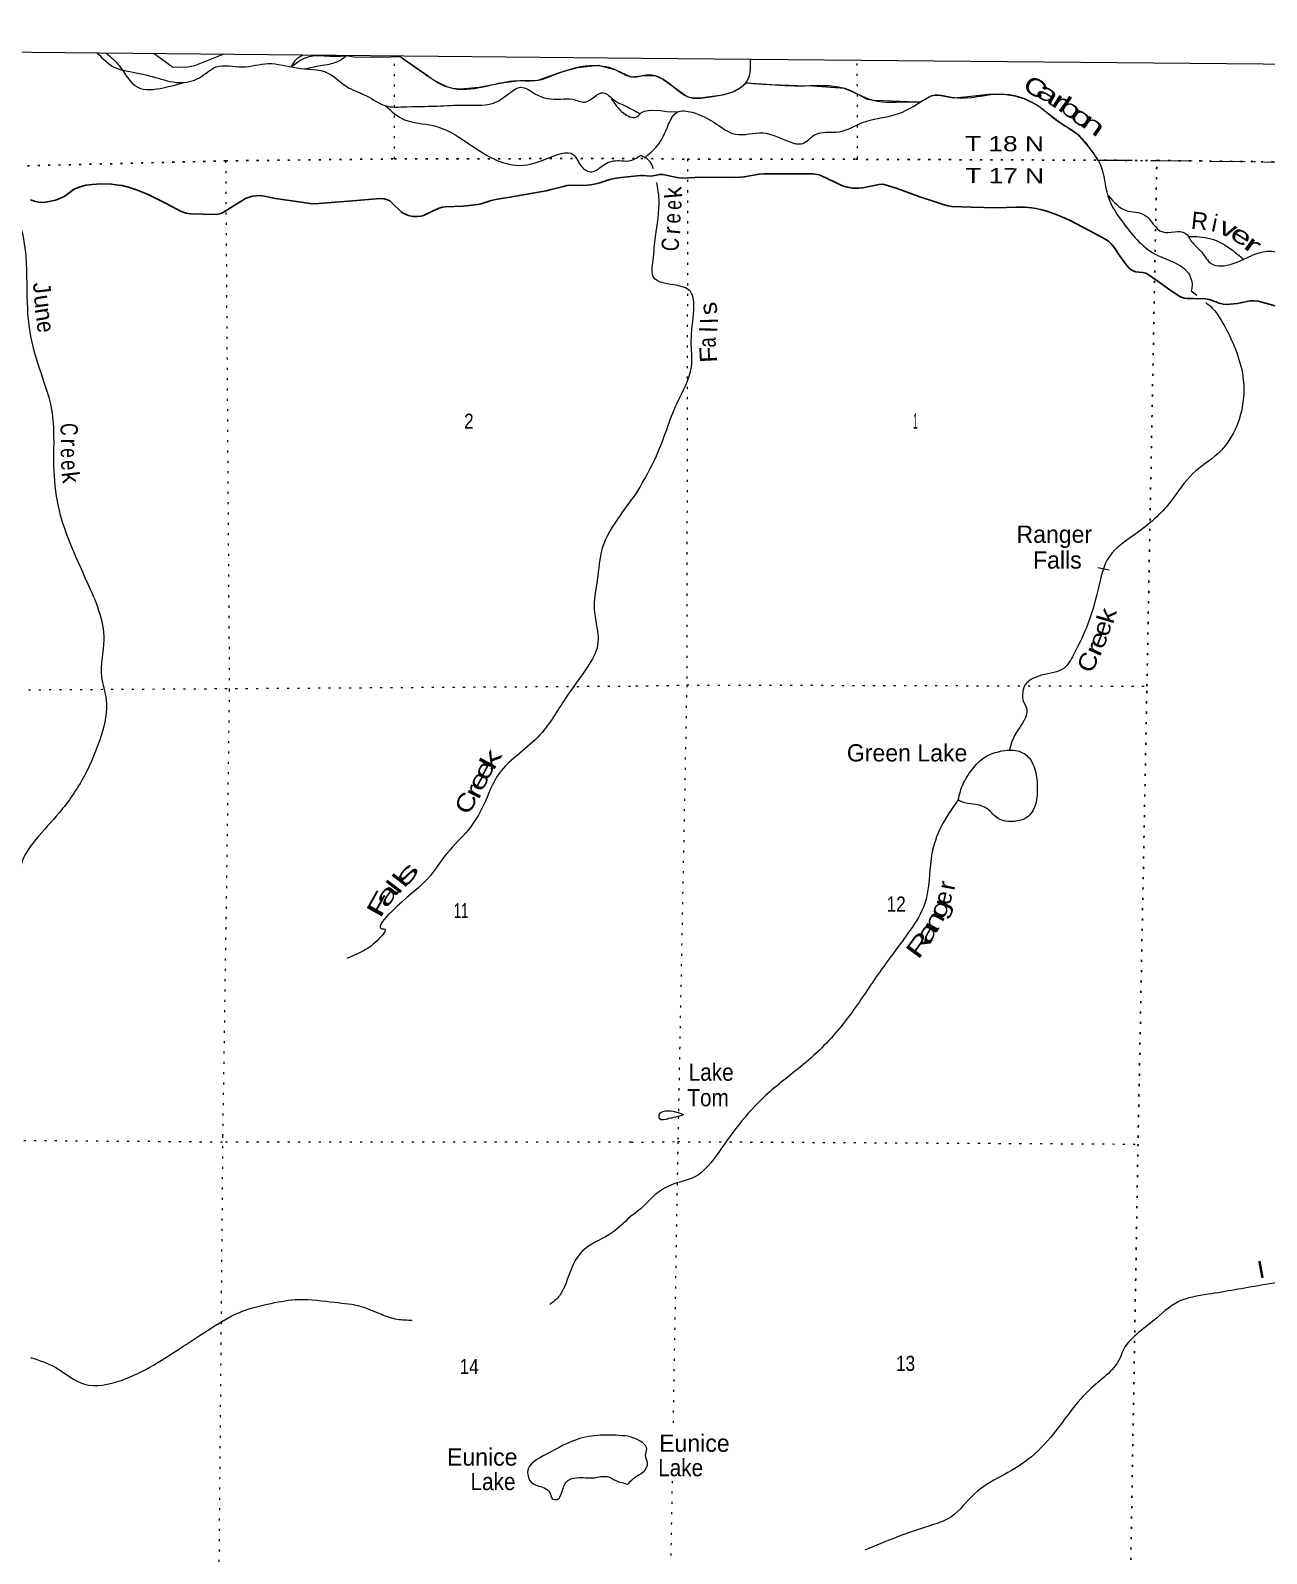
# Model space of a CAD drawing. Header units: feet. Extents: x -252658 to 9, y -366365 to -181930.
# Drawn here: x -226402 to -212067, y -199600 to -181930 of the extents above; entities that cross this region are included whole.
import ezdxf
from ezdxf.enums import TextEntityAlignment as Align

# ---------------------------------------------------------------- set-up
doc = ezdxf.new("R2010")
doc.units = ezdxf.units.FT
doc.header["$LTSCALE"] = 80
doc.linetypes.add('DOT_DASHED', pattern=[7.7, 5, -1.2, 0.3, -1.2])
doc.linetypes.add('DOTTED', pattern=[1.5, 0.3, -1.2])
for name, color, linetype, lineweight in [('29', 7, 'Continuous', 25), ('39', 7, 'Continuous', 13), ('4', 7, 'Continuous', 13), ('44', 7, 'DOT_DASHED', 13), ('6', 7, 'DOTTED', 25), ('7', 7, 'DOTTED', 13)]:
    doc.layers.add(name, color=color, linetype=linetype, lineweight=lineweight)
doc.layers.add('41', color=7, linetype='Continuous')

msp = doc.modelspace()

# ---------------------------------------------------------------- linework, layer by layer
at = {"layer": '29'}
for points in [[(-219327.35, -183613.38), (-219296.83, -183610.44), (-219215.56, -183619.22), (-219183.37, -183614.52), (-219108.49, -183600.14), (-219066.18, -183601.65), (-219014.09, -183612.36), (-218908.03, -183634.6), (-218879.71, -183637.59), (-218842.13, -183641.19), (-218625.73, -183631.33), (-218235.85, -183636.8), (-218174.47, -183631.62), (-218123.82, -183628.01), (-217952.03, -183596.46), (-217897.57, -183592.86), (-217569.14, -183591.16), (-217329.44, -183592.63), (-217278.11, -183599.45), (-217253.95, -183606.04), (-217237.25, -183612.86), (-216986.21, -183731.32), (-216928.84, -183748.82), (-216867.98, -183758.19), (-216845.37, -183759.8), (-216794.85, -183759.8), (-216751.06, -183754.83), (-216655.9, -183734.87), (-216562.76, -183714.87), (-216524.66, -183713.67), (-216500.49, -183718.07), (-216462.32, -183727.23), (-216352.39, -183763.97), (-216098.72, -183856.33), (-215898.61, -183922.36), (-215817.34, -183948.71), (-215760.81, -183964.72), (-215716.29, -183970.68), (-215491.24, -183980.96), (-215201.3, -183987.61), (-214969.47, -183980.85), (-214868.7, -183979.14), (-214793.7, -183986.05), (-214738.15, -183996.22), (-214672.89, -184010.22), (-214601.95, -184029.53), (-214486.17, -184071.72), (-214350.48, -184129.89), (-214115.74, -184256.04), (-213930.42, -184355.09), (-213899.67, -184374.86), (-213871.11, -184401.22), (-213849.83, -184427.18), (-213831.57, -184449.55), (-213766.15, -184551.87), (-213705.53, -184629.74), (-213684.4, -184660.42), (-213660.6, -184689.14), (-213638.27, -184706.55), (-213614.1, -184719.73), (-213582.98, -184729.16), (-213504.27, -184737.31), (-213466.53, -184745.92)], [(-226403.32, -183894.74), (-226356.79, -183909.59), (-226307.03, -183920.41), (-226247.45, -183923.97), (-226185.87, -183913.92), (-226112.31, -183896.61), (-226052.76, -183873.84), (-226004.13, -183851.17), (-225917.21, -183787.53), (-225878.64, -183764.63), (-225813.74, -183738.67), (-225755.32, -183723.52), (-225687.64, -183716.36), (-225584.4, -183710.54), (-225462.35, -183713.58), (-225411.31, -183719.2), (-225337.75, -183730.02), (-225252.51, -183752.63), (-225173.32, -183777.61), (-225037.97, -183832.14), (-224828.32, -183937.7), (-224703.83, -184004.21), (-224660.55, -184024.26), (-224596.7, -184048), (-224548.05, -184056.71), (-224398.04, -184060.48), (-224245.15, -184065.37), (-224208.97, -184058.54), (-224173.75, -184043.72), (-224083.92, -183986), (-223907.47, -183878.84), (-223866.53, -183864.14), (-223822.18, -183853.38), (-223786.47, -183846.84), (-223743.44, -183843.84), (-223691.28, -183851.16), (-223561.66, -183879.96), (-223289.48, -183919.01), (-223159.04, -183937.71), (-223105.22, -183941.11), (-222869.36, -183922.55), (-222663.75, -183907.03), (-222393.53, -183883.54), (-222343.38, -183879.29), (-222301.07, -183884.52), (-222263.33, -183894.43), (-222235.2, -183907.41), (-222212.01, -183927.71)], [(-222210.01, -183927.78), (-222104.93, -184033.98), (-222079.42, -184050.21), (-222018.84, -184076.17), (-221967.93, -184086.79), (-221912.83, -184086.99), (-221873.89, -184084.83), (-221842.93, -184076.73), (-221732.61, -184023.87), (-221664.03, -183989.63), (-221628.64, -183980.88), (-221592.63, -183976.65), (-221382.86, -183966.67), (-221215.35, -183947.91), (-221177.22, -183939.87), (-221069.14, -183904.27), (-221008.47, -183892.27), (-220798.13, -183856.61), (-220419.98, -183790.58), (-220379.36, -183779.47), (-220220.93, -183738.66), (-220178.65, -183729.54), (-220145.2, -183725.68), (-219987.64, -183729.68), (-219905.05, -183719.19), (-219846.63, -183708.37), (-219799.51, -183695.46), (-219682.2, -183658.61), (-219631.07, -183648.51), (-219552.38, -183634.81), (-219477.62, -183629.29), (-219327.35, -183613.38)], [(-213468.54, -184745.87), (-213438.37, -184761.47), (-213339.57, -184829.34), (-213161.3, -184958.21), (-213064.94, -185020.68), (-213022.11, -185035.88), (-212985.86, -185040.45), (-212913.38, -185038.37), (-212780.54, -185043.43), (-212733.24, -185051.44), (-212668.45, -185074.18), (-212616.82, -185093.17), (-212568.49, -185106.66), (-212531.15, -185108.55), (-212403.75, -185095.37), (-212370.69, -185091.07), (-212258.77, -185066.82), (-212212.93, -185064.49), (-212164.31, -185069.01), (-212080.61, -185091.68), (-211968.56, -185124.44)]]:
    msp.add_lwpolyline(points, dxfattribs=at)
at = {"layer": '39'}
for p, q in [((-212940.31, -184948.7), (-212876.19, -185000.88)), ((-214023.27, -188159.91), (-213892.51, -188188.58))]:
    msp.add_line(p, q, dxfattribs=at)
msp.add_lwpolyline([(-218900.45, -182877.63), (-219023.95, -182874.69), (-219097.47, -182861.45), (-219210.69, -182859.24), (-219284.2, -182868.8), (-219320.23, -182886.72)], dxfattribs=at)
for points in [[(-225627.98, -182191.05), (-225411.57, -182364.95), (-225251.16, -182406.97), (-224952.28, -182474.67), (-224679.44, -182534.03), (-224443.47, -182478.17), (-224248.92, -182353.37), (-223947.22, -182352.61), (-223645.07, -182313.58), (-223313.8, -182363.5), (-222952.48, -182423.81), (-222713.12, -182593.6), (-222505.07, -182688.52), (-222275.15, -182805.83), (-222084.2, -182815.96), (-221685.85, -182806.17), (-221373.98, -182795.45), (-220989.36, -182755.3), (-220833.18, -182644.18), (-220717.9, -182589.02), (-220545.85, -182667.44), (-220254.89, -182724.98), (-220114.12, -182726.5), (-219973.73, -182760.25), (-219759.26, -182651.78), (-219625.59, -182743.88), (-219529.62, -182793.26), (-219331.86, -182895.98)], [(-225523.87, -182192.07), (-225375.02, -182335.13), (-225158.77, -182589.27), (-224861.17, -182594.51), (-224633.67, -182536.95)], [(-223241.82, -182214.52), (-223321.35, -182265.74), (-223379.81, -182353.47)], [(-222745.54, -182226.16), (-222861.43, -182232.6), (-222999.79, -182226.75), (-223169.34, -182234.55), (-223296.01, -182294.98), (-223372.02, -182351.52)], [(-223223.22, -182377.59), (-223039.95, -182336.25), (-222838.26, -182288.07), (-222735.45, -182219.51)], [(-222122.95, -182225.39), (-221804.36, -182450.35), (-221494.41, -182602.77), (-221097.81, -182570.81), (-220757.22, -182512.05), (-220521.83, -182506.54), (-220277.51, -182424.58), (-219866.15, -182334.36), (-219599.35, -182393.65), (-219433.29, -182467.97), (-219316.21, -182456.17)], [(-218056.77, -182264.44), (-218083.24, -182494.49), (-218179.01, -182602.24), (-218326.68, -182665.22), (-218550.65, -182705.32), (-218756.11, -182707.37), (-219000.13, -182542.02), (-219190.53, -182449.63), (-219316.21, -182456.17)], [(-219282.9, -183406.65), (-219132.43, -183267.23), (-219000.97, -183016.94), (-218900.85, -182877.04), (-218729.67, -182878.68), (-218445.08, -183016.25), (-218230.75, -183131), (-217906.35, -183118.02), (-217605.27, -183219.53), (-217444.35, -183239.18), (-217310.42, -183141.86), (-217024.04, -183104.37), (-216753.07, -182998.31), (-216335.08, -182893.65), (-215988.73, -182703.79), (-215977.89, -182697.68), (-215680.63, -182708.77), (-215166.6, -182665.41), (-214716.85, -182802.56), (-214447.07, -183010.42), (-214264.99, -183126.87), (-214127.64, -183285.16), (-213992.81, -183493.73), (-213907.81, -183846.72), (-213717.86, -184178.58), (-213328.82, -184540.53), (-212986.34, -184728.97), (-212931.62, -184892.5), (-212940.31, -184948.7)], [(-218103.11, -182536.99), (-217880.42, -182552.79), (-217423.41, -182571.27), (-216982.58, -182595.63), (-216631.59, -182739.87), (-216195.16, -182755.84), (-216097.23, -182758.9)], [(-222285.07, -182803.3), (-222063.83, -182965.25), (-221730.76, -183033.31), (-221344.83, -183224.84), (-221019.33, -183423.76), (-220772.76, -183492.91), (-220421.94, -183420.16), (-220103.59, -183371.23), (-220010.68, -183509.22), (-219892.72, -183568.91), (-219746.91, -183483.87), (-219573.42, -183439.42), (-219462.83, -183442.63), (-219324.96, -183378.89)], [(-219668.02, -182718.49), (-219522.69, -182888.02), (-219381.54, -182934.88), (-219320.23, -182886.72)], [(-219175.96, -183535.91), (-219214.9, -183453.59), (-219324.96, -183378.89)], [(-219362.45, -187277.33), (-219141.05, -186863.31), (-218903.2, -186253.83), (-218737.76, -185832.81), (-218738.72, -185532.96), (-218710.82, -185168.98), (-218748.96, -184959.32), (-218943.52, -184880.98), (-219174.27, -184796.25), (-219182.32, -184598.96), (-219153.28, -184319.51), (-219112.62, -183889.25), (-219137.94, -183691.62)], [(-226647.31, -183876.91), (-226642.28, -183890.64), (-226534.73, -184151.66), (-226457.05, -184559.42), (-226437.96, -185159.92), (-226388.18, -185545.22), (-226266.22, -185949.42), (-226158.05, -186329.3), (-226133.51, -186980.23), (-226082.69, -187448.12), (-225952.71, -187854.43), (-225747.09, -188328.03), (-225551.85, -189000.95), (-225578.97, -189425.7), (-225523.79, -189694.21), (-225582.96, -190108.54), (-225779.57, -190579.8), (-226070.19, -191007.74), (-226337.23, -191311.04), (-226492.96, -191555.12), (-226535.92, -191788.32)], [(-213901.88, -183849.62), (-213692.04, -184017.84), (-213485.11, -184068.13), (-213271.64, -184267.39), (-213011.95, -184279.95), (-212940.4, -184373.21), (-212818.87, -184503.17), (-212709.45, -184635.03), (-212455.66, -184633.45), (-212107.85, -184497.94), (-211914.6, -184507.84), (-211740.55, -184622.21), (-211575.06, -184786.81), (-211412.29, -185019.8), (-211388.26, -185229.32), (-211323.53, -185398.98), (-211202.58, -185585.29), (-211054.75, -185703.43), (-210891.3, -185870.02), (-210753.65, -185916.71)], [(-212977.69, -184317.99), (-212714.54, -184345.2), (-212474.13, -184470.27), (-212331.21, -184586.62)], [(-212771.1, -185086.4), (-212722.53, -185125.93), (-212551.77, -185365.04), (-212336.57, -185984.92), (-212385.55, -186441.26), (-212631.31, -186839.37), (-212921.69, -187070.01), (-213180.83, -187397.56), (-213587.48, -187771.98), (-213890.23, -188030.68), (-214021.01, -188411.78), (-214160.64, -188869.27), (-214306.76, -189173.75), (-214415.08, -189327.66), (-214675.74, -189409.67), (-214880.58, -189548.57), (-214897.56, -189632.93), (-214898.01, -189677.2), (-214850.79, -189786.32), (-214929.67, -190014.98), (-215015.81, -190167.09), (-215047.94, -190273.61)], [(-219362.45, -187277.33), (-219563.43, -187554.99), (-219771.06, -187937.5), (-219829.68, -188305.5), (-219865.31, -188599.22), (-219841.63, -188808.98), (-219824.43, -189056.94), (-219942.06, -189311.5), (-220195.73, -189675.37), (-220490.31, -190097.23), (-220730.21, -190316.21), (-220968.29, -190551.34), (-221147.57, -190918.03), (-221325.94, -191206.18), (-221566.36, -191469.48), (-221764.55, -191733.24), (-222096.01, -192041.88), (-222306.84, -192353.85), (-222304.83, -192353.87), (-222382.85, -192490.01), (-222533.02, -192603.2), (-222735.23, -192695.69)], [(-215643.2, -190855.34), (-215584.89, -190668.75), (-215507.03, -190538.69), (-215376.61, -190391.03), (-215101.59, -190282.99), (-214912.45, -190300.91), (-214798.67, -190400.61), (-214727.08, -190687.06), (-214747.49, -190910.24), (-214849.75, -191062.2), (-214993.19, -191105.09), (-215178.16, -191073.13), (-215299.92, -190965.3), (-215466.47, -190905.34), (-215599.14, -190879.91), (-215641.74, -190857.08)], [(-208423.58, -190457.7), (-208418.75, -190465.97), (-208282.96, -190777.19), (-208171.92, -191144.51), (-208018.73, -191526.33), (-207962.51, -191740.19), (-208015.91, -192037.51), (-208124.22, -192583.84), (-208310.04, -193028.81), (-208514.83, -193358.89), (-208648.39, -193617.2), (-208871.94, -194009.49), (-208972.19, -194358.68), (-209109.49, -194588.79), (-209744.15, -195200.49), (-209998.75, -195477.77), (-210302.79, -195863.24), (-210550.56, -196064.11), (-210855.54, -196147.71), (-211336.7, -196324.2), (-212127.89, -196487.65), (-212743.26, -196592.41), (-213092.59, -196679.61), (-213384.91, -196904.2), (-213749.33, -197285.07), (-213757.64, -197309.14), (-214099.8, -197680.16), (-214540.3, -198213.23), (-214835.38, -198510.24), (-215147.54, -198704.46), (-215455.75, -198906.76), (-215728.39, -199175.81), (-215985.26, -199282.01), (-216355.14, -199409.26), (-216725.27, -199560.66)], [(-215643.22, -190857.35), (-215839.7, -191163.36), (-215951.91, -191500.37), (-216030.12, -192057.05), (-216204.55, -192373.33), (-216549.78, -192846.95), (-216901.4, -193354.72), (-217351.6, -193851.48), (-217828.92, -194243.34), (-218152.61, -194580.32), (-218420.18, -194944.01), (-218697.01, -195229.12), (-218975.93, -195325.05), (-219160.39, -195439.99), (-219345.49, -195617.32), (-219443.46, -195688.93)], [(-218828.59, -194507.41), (-219003.37, -194463.47), (-219110.58, -194508.73), (-219105.03, -194557.08), (-218998.25, -194554.08), (-218893.28, -194530.94), (-218828.59, -194507.41)], [(-219443.46, -195688.93), (-219693.63, -195901.35), (-219999.54, -196089.4), (-220132.79, -196303.5), (-220223.99, -196534.17), (-220301.76, -196648.15), (-220380.94, -196711.76)], [(-226402.23, -197324.89), (-226109.55, -197441.38), (-225773.93, -197634.37), (-225351.05, -197590.6), (-224630.4, -197195.53), (-224350.7, -197013.23), (-223978.14, -196801.72), (-223610.86, -196696.92), (-223290.54, -196652.04), (-222872.59, -196684.77), (-222567.43, -196732.39), (-222333.18, -196823.56), (-222148.81, -196879.95), (-221975.98, -196891.89)], [(-219467.9, -198238.24), (-219755.12, -198225.32), (-220033.16, -198266.63), (-220419.43, -198447.77), (-220637.03, -198650.89), (-220594.2, -198772.21), (-220444.13, -198838.3), (-220378.41, -198893.4), (-220351.06, -198962.19), (-220292.83, -198970.88), (-220233.31, -198868.79), (-220169.6, -198752.64), (-220068.64, -198719.49), (-219863.5, -198719.7), (-219714.52, -198707.21), (-219614.49, -198752.61), (-219546.88, -198776.64), (-219473.43, -198793.18)], [(-219467.9, -198238.24), (-219338.59, -198287.84), (-219259.03, -198385.2), (-219271.89, -198461.55), (-219248.61, -198548.31), (-219298.06, -198656.5), (-219389.3, -198716), (-219473.43, -198793.18)]]:
    msp.add_spline(points, degree=3, dxfattribs=at)
at = {"layer": '4'}
msp.add_lwpolyline([(-250643.67, -181929.5), (-219314.25, -182252.72), (-187984.41, -182532.85), (-156654.22, -182769.88), (-125323.73, -182963.82), (-93993.01, -183114.65), (-62662.1, -183222.4), (-31331.08, -183287.04), (0, -183308.59), (0, -366365.25), (-31582.88, -366343.53), (-63165.71, -366278.36), (-94748.41, -366181.36), (-126330.93, -366017.71), (-157913.21, -365822.21), (-189495.2, -365583.27), (-221076.82, -365300.9), (-252658.03, -364975.08)], close=True, dxfattribs=at)
msp.add_lwpolyline([(-250643.67, -181929.5), (-219314.25, -182252.72), (-187984.41, -182532.85), (-156654.22, -182769.88), (-125323.73, -182963.82), (-93993.01, -183114.65), (-62662.1, -183222.4), (-31331.08, -183287.04), (0, -183308.59), (0, -366365.25), (-31582.88, -366343.53), (-63165.71, -366278.36), (-94748.41, -366181.36), (-126330.93, -366017.71), (-157913.21, -365822.21), (-189495.2, -365583.27), (-221076.82, -365300.9), (-252658.03, -364975.08)], close=True, dxfattribs=at)
at = {"layer": '44'}
for points in [[(-224967.48, -182197.57), (-224755.37, -182352.41), (-224596.29, -182353.87), (-224495.84, -182336.48), (-224168.41, -182205.45)], [(-222742.33, -182219.45), (-222652.06, -182236.47), (-222334.4, -182240.91), (-222116.16, -182232.03)], [(-222116.16, -182232.03), (-221744.07, -182488.76), (-221675.21, -182535.44), (-221595.24, -182575.45), (-221506.94, -182598.79), (-221411.42, -182607.68), (-221201.5, -182586.57), (-220911.6, -182534.33), (-220725.57, -182509.89), (-220513.43, -182504.33), (-220280.18, -182422.09), (-220058.04, -182359.85), (-219820.35, -182333.18), (-219613.76, -182386.53), (-219440.49, -182468.77), (-219316.21, -182456.16)], [(-219316.21, -182456.16), (-219162.82, -182451.55), (-219069.77, -182494.23), (-218786.79, -182696.76), (-218719.19, -182713.67), (-218655.81, -182717.9), (-218489.44, -182696.76), (-218355.83, -182671.39), (-218254.95, -182639.69), (-218170.45, -182596.35), (-218099.68, -182538.22), (-217806.57, -182558.31), (-217331.1, -182573.25), (-216958.93, -182598.48), (-216879.71, -182628.07), (-216698.57, -182726.37), (-216618.29, -182740.11), (-216090.16, -182760.19), (-215955.48, -182688.32), (-215907.95, -182681.98), (-215849.86, -182685.15), (-215697.76, -182709.46), (-215532.46, -182695.73), (-215291.11, -182669.31), (-215115.77, -182667.19), (-214990.07, -182688.33), (-214875.99, -182722.15), (-214723.89, -182796.14), (-214523.73, -182951.51), (-214477.25, -182985.33), (-214259.66, -183131.19), (-214134.94, -183277.51), (-214058.45, -183378.51), (-214028.87, -183432.41)], [(-214025.97, -183433.2), (-213329.61, -183437.73), (-211499.04, -183459.35), (-211510.44, -183590.05), (-187995.57, -183885.06)]]:
    msp.add_lwpolyline(points, dxfattribs=at)
at = {"layer": '6'}
for points in [[(-250654.15, -182881.41), (-250472.32, -182911.38), (-248378.84, -182932.04), (-245241.78, -182976.09), (-243075.71, -182981.42), (-242061.36, -183266.37), (-239873.71, -183318.26), (-237903.08, -183353.71), (-234593.41, -183427.83), (-232691.23, -183468.57), (-229383.24, -183514.47), (-227516.93, -183526.63), (-224139.02, -183442.35), (-222179.78, -183419.25), (-219325.44, -183414.75)], [(-219325.44, -183414.75), (-218781.57, -183423.54), (-216829.94, -183424.2), (-213329.61, -183437.73), (-211499.04, -183459.35)], [(-219639.15, -215995.27), (-219113.28, -216017.28), (-213868.34, -216186.44), (-213814.14, -210892.32), (-213776.7, -205465.23), (-213649.8, -200153.7), (-213556.46, -194775.58), (-213454.49, -189536.12), (-213339.7, -183439.64)]]:
    msp.add_lwpolyline(points, dxfattribs=at)
at = {"layer": '7'}
for p, q in [((-222179.78, -183419.25), (-222182.33, -182224.92)), ((-216809.71, -183416.34), (-216814.06, -182276.65))]:
    msp.add_line(p, q, dxfattribs=at)
for points in [[(-224139.02, -183442.35), (-224096.4, -189574.71), (-224173.41, -194753.16), (-224219.72, -200066.7), (-224266.65, -205440.46), (-224300.38, -210709.83), (-224337.94, -215963.03)], [(-218781.57, -183423.54), (-218791.66, -189523.04), (-218887.86, -194491.37)], [(-245331.37, -189405.15), (-239951.77, -189451.33), (-234720.9, -189487.84), (-229426.53, -189597.56), (-219384.37, -189534.67)], [(-219384.37, -189534.67), (-218791.66, -189523.04), (-213454.49, -189536.12)], [(-218888.63, -194531.24), (-218894.24, -194820.72), (-218951.34, -198163.98)], [(-219435.34, -194828.11), (-224176.2, -194827.46), (-229471.4, -194788.24), (-234782.83, -194760.93), (-245407.56, -194694.2)], [(-219435.34, -194828.11), (-218894.24, -194820.72), (-213559.25, -194849.88)], [(-218961.52, -198760.21), (-218984.75, -200120.52), (-219051.45, -205454.76), (-219042.86, -210713.26), (-219113.28, -216017.28)]]:
    msp.add_lwpolyline(points, dxfattribs=at)

# ---------------------------------------------------------------- texts
at = {"layer": '41'}
for s, rotation, width, p in [('C', 329.437, 1.35, (-214796.25, -182674.31)), ('a', 328.335, 1.65, (-214653.99, -182742.82)), ('r', 326.873, 1.75, (-214515.43, -182832.74)), ('b', 325.167, 1.7, (-214396.75, -182914.52)), ('o', 324.134, 1.65, (-214265.44, -183012.6)), ('n', 325.146, 1.75, (-214130.98, -183102.02)), ('e', 87.88, 0.75, (-218852.27, -183956.15)), ('e', 87.323, 0.8, (-218863.92, -184112.83)), ('v', 335.149, 1.4, (-212551.75, -184312.34)), ('e', 327.851, 1.55, (-212409.01, -184390.71)), ('C', 87.042, 0.8, (-218882.19, -184416.68)), ('r', 324.851, 1.85, (-212281.88, -184493.63)), ('u', 278.189, 1.05, (-226353.81, -185086.17)), ('n', 279.644, 1.05, (-226341.98, -185238.97)), ('s', 98.584, 1.1, (-218442.06, -185143.28)), ('e', 277.424, 0.9, (-226323.64, -185378.78)), ('a', 90.445, 0.8, (-218454.7, -185548.73)), ('F', 93.006, 1.15, (-218441.93, -185686.29)), ('C', 271.621, 0.75, (-226053.4, -186560.26)), ('e', 272.398, 0.75, (-226050.43, -186835.87)), ('e', 274.528, 0.8, (-226045.47, -186980.37)), ('k', 73.296, 1.25, (-213825.16, -188746.36)), ('e', 72.759, 1.15, (-213882.02, -188891.55)), ('r', 64.849, 1.5, (-213977.53, -189148.16)), ('e', 68.797, 1.25, (-213931.24, -189033.61)), ('C', 67.403, 1.15, (-214047.59, -189295)), ('k', 60.913, 1.65, (-220979.37, -190430.89)), ('e', 62.013, 1.4, (-221058.29, -190554.75)), ('e', 60.89, 1.45, (-221121.25, -190680.8)), ('C', 63.947, 1.25, (-221262.15, -190933.11)), ('r', 63.268, 1.55, (-221177.09, -190801.01)), ('l', 51.619, 1.55, (-222037.81, -191851.09)), ('s', 51.996, 2.05, (-221965.31, -191777.27)), ('a', 52.922, 1.8, (-222195.48, -192016.73)), ('l', 52.809, 1.5, (-222104.22, -191924.26)), ('r', 79.164, 1.1, (-215681.07, -191866.79)), ('F', 60.593, 1.8, (-222274.79, -192114.69)), ('g', 68.098, 1.4, (-215769.57, -192153.02)), ('n', 61.531, 1.55, (-215842, -192308.74)), ('R', 53.87, 1.6, (-216015.81, -192593.85)), ('a', 57.87, 1.65, (-215924.5, -192445.92)), ('I', 10.57, 1.15, (-212113.72, -196402.23))]:
    msp.add_text(s, height=200, rotation=rotation, dxfattribs=dict(at, width=width)).set_placement(p, align=Align.CENTER)
for s, rotation, p in [('k', 94.897, (-218847.92, -183801.75)), ('R', 354.097, (-212852.94, -184238.26)), ('i', 347.969, (-212688.09, -184261.48)), ('r', 85.093, (-218865.93, -184256.73)), ('J', 276.684, (-226367.65, -184927.82)), ('l', 90.502, (-218427.66, -185297.56)), ('l', 89.732, (-218436.65, -185399.41)), ('r', 268.675, (-226046.88, -186705.4)), ('k', 276.47, (-226034.26, -187124.53)), ('e', 77.34, (-215721.81, -192011.04))]:
    msp.add_text(s, height=200, rotation=rotation, dxfattribs=at).set_placement(p, align=Align.CENTER)
for s, p in [('Ranger', (-214966.96, -187874.07)), ('Falls', (-214775.45, -188173.01)), ('Green Lake', (-216934.47, -190410.11)), ('Eunice', (-219111.32, -198419.23)), ('Eunice', (-221571.75, -198579.75))]:
    msp.add_text(s, height=200, dxfattribs=at).set_placement(p)
at = {"layer": '41', "width": 0.9}
for s, p in [('Lake', (-218768.66, -194114.71)), ('Tom', (-218784.22, -194410.76)), ('Lake', (-219123, -198703.58)), ('Lake', (-221298.91, -198864.37))]:
    msp.add_text(s, height=200, dxfattribs=at).set_placement(p)
at = {"layer": '6', "width": 1.3}
for s, p in [('T 18 N', (-215563.3, -183328.76)), ('T 17 N', (-215560.86, -183699.95))]:
    msp.add_text(s, height=175, rotation=359.779, dxfattribs=at).set_placement(p)
at = {"layer": '7'}
for s, width, p in [('2', 0.85, (-221373.83, -186550.33)), ('2', 0.85, (-221373.83, -186550.33)), ('1', 0.4, (-216164.85, -186547.55)), ('11', 0.65, (-221492.12, -192227.57)), ('12', 0.85, (-216472.95, -192151.85)), ('14', 0.85, (-221425.48, -197518.24)), ('13', 0.85, (-216363.91, -197480.77))]:
    msp.add_text(s, height=175, dxfattribs=dict(at, width=width)).set_placement(p)

doc.saveas('drawing.dxf')
